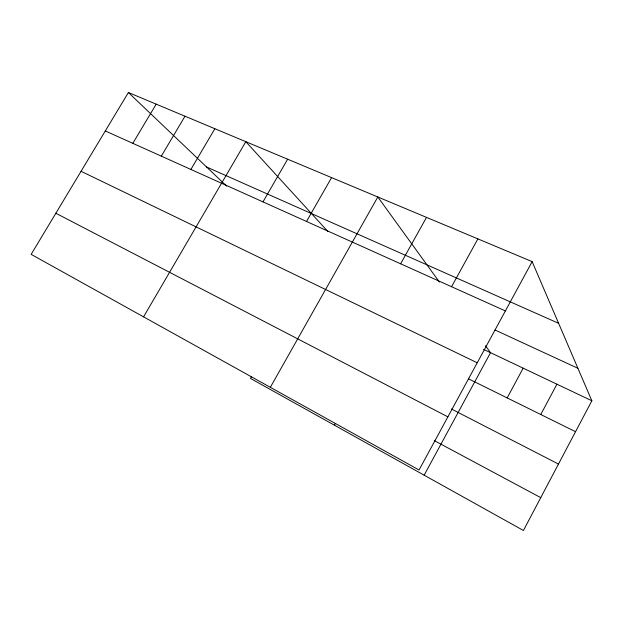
<?xml version="1.0" encoding="UTF-8"?>
<svg xmlns="http://www.w3.org/2000/svg" width="623" height="623" viewBox="0 0 623 623"><rect width="100%" height="100%" fill="white"/><g stroke="black" fill="none" stroke-linecap="round" stroke-linejoin="round"><path stroke-width="0.93" d="M532.143 261.621L419.053 469.991L31.15 254.363L128.393 92.508L532.143 261.621L591.85 400.776L523.429 530.492L250.493 378.434L251.443 376.744M540.78 414.513L556.923 384.189M507.184 397.918L523.164 368.162M424.146 475.185L490.535 352.673L485.535 345.765M451.558 286.712L477.88 238.889M334.387 425.174L335.322 423.5M400.62 263.802L426.514 217.372M270.335 387.319L377.818 196.977L439.417 282.071M306.532 221.476L331.584 177.61M262.984 201.883L287.639 159.208M143.57 316.858L245.812 141.686L327.971 231.592M190.887 169.456L214.849 128.72M161.326 156.155L184.992 116.213M132.816 143.329L156.194 104.15M206.556 166.972L558.613 323.321M105.295 130.947L505.378 310.924M495.012 329.988L577.91 368.294M483.518 349.339L591.85 400.776M81.06 171.286L477.234 362.788M468.597 378.862L575.543 431.692M451.379 408.976L558.473 464.057M55.852 213.245L447.882 416.865M434.231 440.578L540.756 497.645M128.393 92.508L226.663 186.137"/></g></svg>
